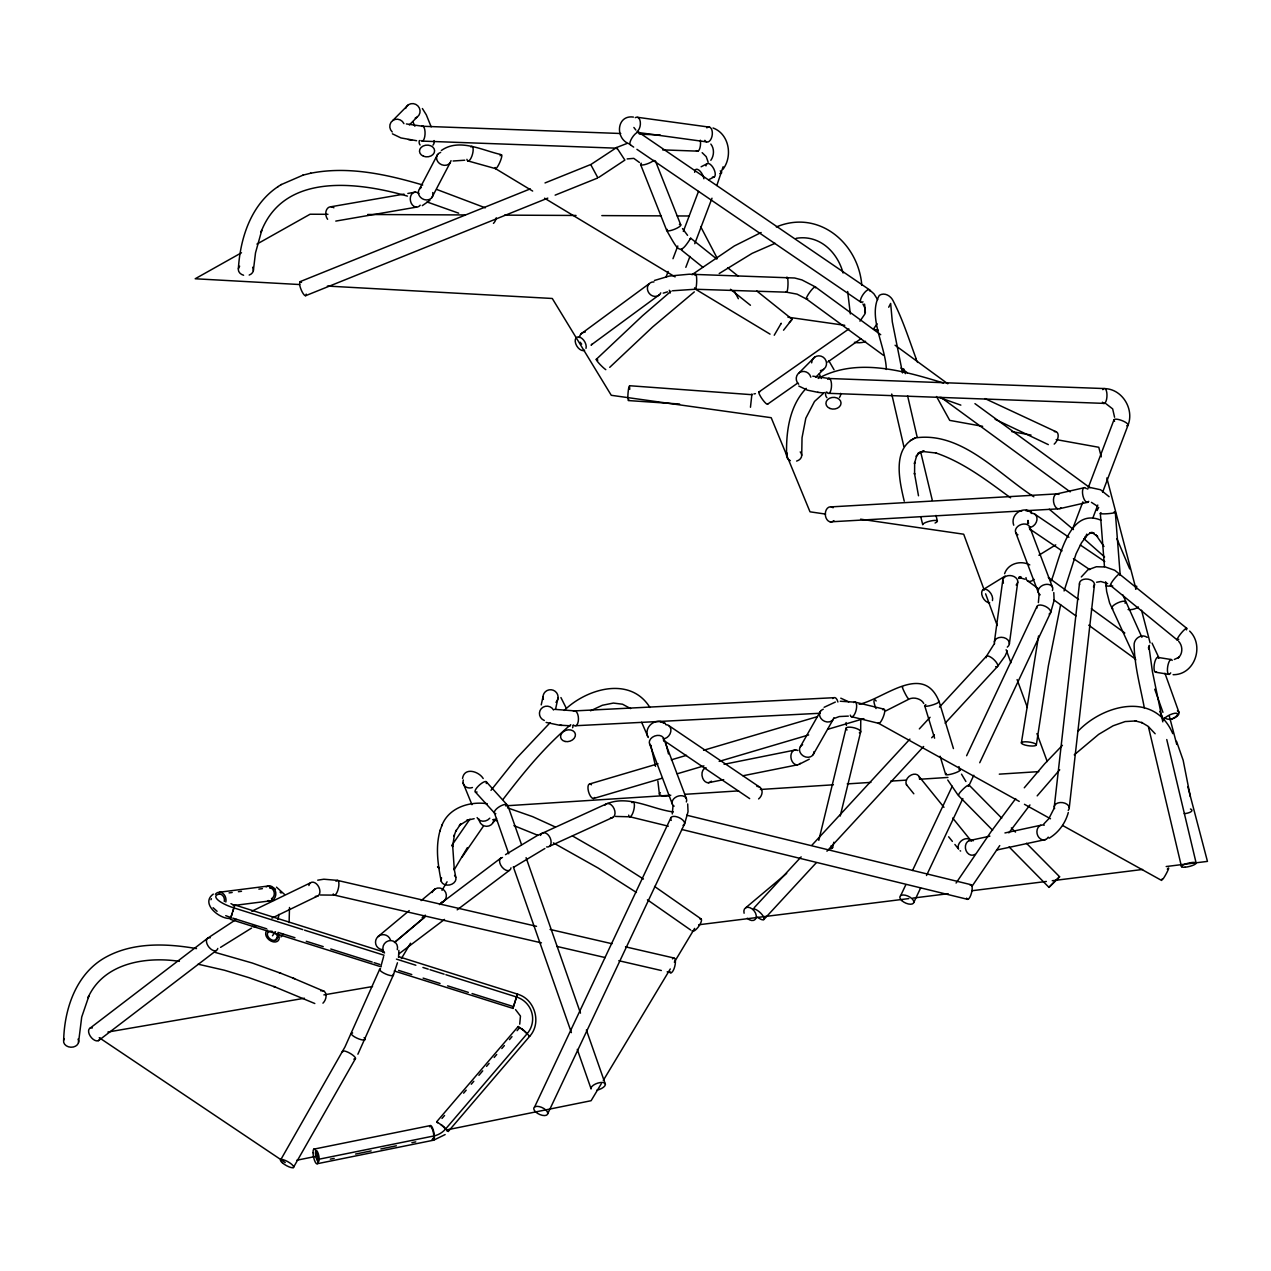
<?xml version="1.0" encoding="UTF-8"?>
<svg xmlns="http://www.w3.org/2000/svg" width="1271" height="1271" viewBox="0 0 1271 1271"><rect width="100%" height="100%" fill="white"/><g stroke="black" fill="none" stroke-linecap="round" stroke-linejoin="round"><path stroke-width="1.5" d="M1114.572 417.238L1112.665 408.897L1106.04 403.765M629.717 389.371C629.352 378.202 626.412 402.192 628.78 399.666M525.431 1031.83L518.203 1026.491L436.747 1121.689L437.574 1122.881M446.709 1130.729L448.234 1131.412L441.609 1125.026M518.203 1026.571L519.346 1028.001M1167.318 869.221C1172.386 862.802 1161.694 883.313 1161.996 879.039M63.661 1040.155C64.456 1008.538 76.244 973.65 105.382 957.413C132.947 942.033 166.358 943.384 196.512 948.595M78.532 1042.49L81.709 1017.054L88.922 995.971L88.017 997.671C103.618 962.894 145.657 956.316 179.386 961.337M238.376 268.753C240.251 237.868 251.15 204.393 278.158 186.551M253.358 270.596L255.503 252.865L261.731 230.464L260.92 232.291C283.481 172.761 356.404 181.515 407.419 196.115M398.522 957.397L398.887 950.406M462.533 778.488C464.217 766.842 478.722 771.211 483.202 778.519M1054.231 807.196L1079.444 583.707M1069.261 807.752L1094.49 584.263M598.752 177.4L624.887 160.098L616.657 147.531L591.063 164.388L545.021 182.945M994.367 642.077L1002.755 580.323M1009.381 643.762L1017.753 582.007M1021.36 742.995L1038.566 635.961M1036.342 744.933A7.562 1.891 7.7 0 0 1025.347 741.787A7.562 1.891 7.7 0 0 1024.871 745.013A7.562 1.891 7.7 0 0 1036.342 744.933L1048.368 665.877L1060.634 604.726M394.264 970.98L512.976 1008.411L514.866 1002.231M515.39 1000.563L517.504 994.049M289.105 922.619L289.502 907.494M672.28 813.964L673.01 805.735M1038.375 602.613L1039.106 594.383M383.604 956.57L381.03 965.896M440.179 830.185C435.27 846.883 437.875 864.598 441.244 881.343M541.224 704.897L543.019 696.683M555.586 709.091L558.08 697.604M1068.291 812.503C1065.479 823.052 1058.584 832.664 1049.099 838.209M818.794 840.338L846.041 728.204M832.521 847.821L833.871 842.212M840.226 816.046L860.658 731.937L860.769 719.608M723.12 166.755L716.828 185.471M516.646 996.702C516.947 995.86 517.122 995.002 517.456 994.176C534.789 998.831 541.97 1022.837 529.705 1036.294L448.234 1131.492M397.458 962.783L393.454 974.793L357.882 1054.215M1051.26 580.847C1059.108 561.289 1068.18 506.017 1101.21 520.332M1064.081 590.967L1076.076 553.775L1081.494 542.812L1087.499 534.773L1086.594 535.599L1091.169 532.517L1089.851 532.867L1094.109 533.105L1091.757 532.374L1097.667 536.537L1096.031 535.012L1103.943 546.466M234.69 905.635L230.957 903.633M231.1 916.82L231.401 915.835M513.738 1005.901L515.041 1001.691M1027.588 523.652L1027.969 520.427L1028.541 523.382M381.078 966.834L230.337 919.314L231.767 914.643M231.497 915.47L234.865 904.984L383.715 951.947M231.687 914.834L232.228 913.134M514.977 1001.818L515.454 1000.341M232.752 911.482L233.912 907.891A20.956 5.878 17.3 0 1 217.516 899.598A20.956 5.878 17.3 0 1 219.724 894.085M515.565 1000.023L516.55 996.988L445.883 974.714M230.734 918.234C221.964 920.474 199.261 904.126 213.29 894.101M513.357 1007.331L512.976 1008.443M519.728 1024.172L520.459 1016.053L515.502 1009.555M441.72 825.943C448.282 807.721 469.603 801.048 487.286 803.733M439.766 831.345L442.133 824.784M1053.993 808.563L1048.797 818.731L1043.745 824.037M666.083 276.903L668.149 271.454M672.979 258.712L677.808 245.97M683.321 231.417L698.494 191.397M685.816 267.339L689.946 256.424M694.776 243.698L711.998 198.212M1072.533 529.149L1082.876 501.854M1087.706 489.128L1113.904 419.986M1085.37 537.776L1086.737 534.138M1092.949 517.774L1097.779 505.032M1102.592 492.29L1128.108 424.991C1134.288 409.135 1122.388 389.291 1105.071 388.624M1148.38 647.988L1149.397 645.382L1149 649.227L1148.952 646.653L1152.384 671.406L1162.806 721.864M783.54 330.206L792.151 319.259L756.801 291.011M210.97 899.709L211.415 898.708M379.568 969.519L344.997 1046.875L280.827 1159.613M994.224 643.889L986.471 656.186L939.46 707.089M1007.331 650.911L1005.043 656.122L997.497 666.512L945.131 723.231M534.614 1106.962L670.675 818.238M547.737 1113.714L684.624 823.735L688.04 811.724L687.69 803.939M900.694 895.61L905.762 884.854M912.53 870.508L952.249 786.209M966.611 755.737L1036.755 606.887M913.833 902.346L920.601 888.032M926.511 875.512L962.846 798.538M968.756 786.002L973.824 775.262M979.734 762.743L1050.72 612.384L1054.12 600.357L1053.786 592.572M1004.598 573.698C1007.967 563.482 1020.772 560.034 1029.78 564.912M419.494 189.014L437.637 154.411M431.87 197.609L449.998 163.022M293.331 1167.62L355.213 1059.045M800.365 746.649L820.415 711.347M813.09 754.767L833.156 719.465M401.382 958.588L410.533 943.225M441.99 890.336L447.074 881.804M454.176 869.857L467.378 847.662M601.247 1083.813L591.094 1100.718L447.853 1129.681M603.28 1080.445L670.278 968.947M674.329 962.195L694.633 928.402M710.839 160.305C714.175 155.602 714.493 148.691 710.839 144.068M722.961 169.281C732.89 156.301 729.268 133.884 713.031 127.99M1081.303 576.955L1087.912 569.821L1096.396 566.739L1105.468 567.009L1114.778 570.298L1186.669 628.255M956.078 883.043L990.872 831.933L1015.704 798.633M972.029 886.268L999.737 845.58M451.698 845.549L469.952 819.096M462.136 857.019L483.345 826.261M774.23 335.242L781.236 323.263L780.616 324.01M873.511 329.014L877.101 323.819M681.892 249.084L681.32 249.926L702.799 267.196M1008.856 832.87L1029.955 804.94M490.987 790.324L516.804 757.961L550.057 722.754M502.951 799.507C523.414 772.8 544.83 746.347 570.743 724.692M968.057 786.034C969.376 782.586 957.015 794.423 958.827 794.979M272.439 935.79L275.585 931.722M275.044 940.365L277.793 936.806M280.955 936.949L283.052 934.233M888.699 307.232L890.653 303.435L892.306 321.849L902.521 372.943M789.323 322.469L792.135 319.243M1024.267 787.798L1044.667 763.807L1062.413 745.33M1037.168 795.868L1059.728 769.797M441.99 1118.448L444.548 1115.477M463.629 1093.171L466.187 1090.184M471.271 1084.242L473.813 1081.271M478.913 1075.314L482.726 1070.849M486.539 1066.385L489.097 1063.414M494.181 1057.472L496.723 1054.485M501.823 1048.543L504.365 1045.572M509.464 1039.614L512.006 1036.643M517.09 1030.686L519.648 1027.715M319.196 1159.168L433.761 1135.988A21.242 20.018 -63.3 0 0 445.692 1128.886L527.163 1033.673A22.973 22.862 11.7 0 0 516.55 997.004M689.645 239.361L690.709 238.217M806.195 388.37C789.18 406.148 785.939 432.283 786.622 455.812M493.164 822.48L496.611 818.508M1018.849 578.543L1020.629 576.605L1018.818 578.321L1021.01 577.193L1018.659 577.987L1021.28 577.685L1018.691 577.352L1024.903 579.211M754.148 907.78L801.143 856.876M811.883 845.247L909.925 739.087M919.33 728.903L930.07 717.273M763.823 919.553L816.204 862.834M826.944 851.205L923.636 746.49M931.691 737.768L934.376 734.86M408.229 104.905L392.787 120.491A7.562 7.308 44.7 0 0 392.231 131.962M814.679 357.135L799.237 372.721M409.357 124.923L417.079 117.139M815.807 377.169L823.529 369.368M596.274 359.343L642.475 315.796L671.04 291.218M609.715 367.351L652.579 327.012L694.316 291.901M1074.233 754.863L1098.652 734.384L1113.094 725.789L1125.137 721.563L1136.02 720.927L1135.194 720.879L1142.375 722.786L1141.596 722.421L1148.094 726.297L1155.164 733.764M859.943 321.166L864.884 314.032L865.011 308.218L862.945 304.023M429.932 200.341L422.29 205.648M394.503 942.478L424.578 917.217M439.607 904.571L442.626 902.045M394.566 942.431L424.975 916.884M440.179 904.11L444.739 900.281M745.68 907.796L786.685 873.368M1077.792 731.461C1103.323 704.388 1154.719 691.233 1172.768 733.637M377.789 936.806L409.214 910.592M421.178 900.599L435.286 888.858M809.277 759.184L799.109 764.332M1033.847 496.77C998.307 474.004 961.448 431.171 915.247 437.923C891.734 448.742 899.614 481.566 904.237 501.171M90.114 1028.128L207.967 937.998L236.263 919.362M98.471 1040.647L216.324 950.517M692.012 274.679L734.32 245.97L761.138 232.514M422.163 917.519L425.324 915.136M439.544 904.38L501.219 857.798M398.681 954.044L444.532 919.41M457.179 909.845L509.353 870.428M564.213 710.457C586.312 688.771 630.241 675.584 649.926 707.502M581.069 333.86L649.131 283.751M591.539 344.695L659.617 294.586M824.116 707.296L835.349 702.053M441.339 150.502C459.244 137.761 482.424 150.486 500.758 154.49M445.136 1134.574L433.649 1140.182L317.305 1163.712M220.566 947.356L251.563 928.084M758.819 392.072L848.885 328.919M767.732 404.083L797.759 383.032M827.771 361.997L860.96 338.721M824.371 392.517L814.504 401.461L805.814 418.207L802.033 437.732L801.715 455.272M505.508 854.652L537.363 835.508L605.854 804.13M513.579 867.33L544.894 848.504M719.211 273.535L752.082 253.39L775.088 243.317M281.129 184.645L303.07 175.128M277.856 186.742L281.352 184.486M983.261 589.537L1005.17 576.033M1038.884 555.252L1055.74 544.862M818.19 378.456C856.988 357.072 903.935 370.957 943.432 382.984M241.506 252.754L195.194 278.762L299.765 284.545A7.562 1.97 68.1 0 1 301.513 282.416M256.933 244.096L310.092 214.227L327.95 214.306M436.747 1121.689L441.402 1125.057M590.538 710.791L602.375 705.262L613.369 703.07L622.52 704.213L630.591 708.583M910.37 440.513L915.247 437.923M701.131 166.787L706.771 163.88M708.789 179.688L714.429 176.78M885.839 710.87L908.59 699.336C914.008 696.301 921.777 699.225 923.731 703.467M251.801 911.228L310.489 882.821M271.93 918.139L318.163 895.753M834.332 718.385L839.273 716.542L848.329 716.113M549.358 846.375L613.305 817.189M654.422 280.478L669.277 276.061L689.216 274.218L794.629 277.999L801.937 279.922L815.219 286.833L880.708 334.718M300.083 281.654L530.277 188.886M305.628 295.698L547.801 198.117M555.141 195.146L597.338 178.147M1059.506 876.752L1048.909 887.396L1059.649 876.799L1026.475 843.277M607.586 803.494C629.352 794.995 651.864 809.246 673.312 811.931M663.24 293.14L667.545 291.853M589.712 783.953L658.028 763.76M671.326 759.82L686.499 755.339M703.578 750.287L817.46 716.622M859.212 704.277C884.108 698.907 923.382 661.953 939.142 701.656L953.441 748.571M593.478 798.538L662.032 778.281M677.268 773.769L703.927 765.889M719.164 761.393L808.658 734.94M827.707 729.316L863.883 718.623M1096.619 582.229L1100.861 581.514L1107.629 583.58M1174.34 659.458L1179.059 657.218L1178.233 657.885C1183.047 653.739 1182.856 645.795 1178.63 641.299M626.968 143.464L616.514 147.547L616.975 148.834M627.143 158.923L633.784 158.367L639.504 162.513M453.112 161.004L464.741 160.21M310.458 173.285C348.047 165.802 386.591 174.349 422.703 184.994M776.327 226.969C818.508 209.159 858.529 243.015 861.802 285.339M302.8 175.191L310.871 173.174M755.403 393.676L753.91 393.931M1060.03 508.591L1088.024 502.188M1056.614 493.958L1083.829 487.826M969.169 840.608L989.887 836.175M1004.948 832.95L1040.711 825.276M996.559 850.045L1045.509 839.559M313.762 1149.159L430.122 1125.629M296.858 1160.216L318.163 1155.911M330.317 1159.168L334.194 1158.389M355.594 1154.052L371.148 1150.906M380.855 1148.952L396.361 1145.807M411.883 1142.677L415.76 1141.898M724.073 764.3L795.598 749.922M708.217 782.745L723.676 779.647M743.011 775.755L797.155 764.888M331.032 206.744L404.003 194.113M407.848 193.446L415.538 192.128M335.782 221.09L416.443 207.141M107.908 1032.036L304.436 998.243M323.898 994.891L372.546 986.534M317.718 880.183L323.851 879.214L337.339 880.374L536.521 926.321M320.356 894.991L334.511 895.134L541.446 942.86M672.518 290.773L695.094 289.248L786.399 292.171L797.06 294.141L806.656 299.146L883.329 355.213M474.162 818.699L466.822 820.319L468.586 819.652L459.371 825.435L460.817 823.735L455.717 831.393L456.13 830.233L454.017 836.111L454.43 834.952L452.54 846.947L452.667 845.708L454.303 869.539M615.609 816.443L629.923 816.792L668.324 826.182M219.676 892.194L269.5 885.855M229.066 892.893L232.18 892.496M238.408 891.702L241.506 891.305M258.855 889.096L262.414 888.651M233.356 905.556L269.77 900.917M698.637 924.78L908.844 898.597M912.769 898.104L948.134 893.704M971.711 890.764L1046.351 881.454M1052.245 880.724L1142.613 869.459M1166.19 866.536L1207.45 861.388L1187.829 786.622M1173.117 674.694C1194.772 675.012 1204.67 645.541 1189.64 631.083M1089.072 487.27L1100.559 489.748L1109.106 496.707M505.556 805.83L669.483 795.312M685.276 794.296L738.61 790.88M760.328 789.482L833.395 784.795M847.233 783.905L870.921 782.38M890.669 781.125L906.477 780.108M920.299 779.218L947.944 777.439M999.292 774.15L1038.788 771.624M831.17 506.875L1057.218 493.879M830.233 521.857L1021.9 510.926M1025.84 510.704L1057.456 508.893M573.777 710.95L833.681 697.715M575.89 725.709L820.049 713.269M840.274 701.242L855.415 702.196L883.52 709.043M796.218 238.313C819.7 234.42 837.51 252.325 843.086 273.011M570.52 725.805L559.033 725.137L546.117 722.421M575.239 710.918L554.585 709.345M968.693 784.684L1001.723 818.159M367.637 214.497L464.9 214.942M504.587 215.133L576.033 215.466M601.834 215.593L661.381 215.863M677.252 215.943L689.168 215.991M916.216 358.962C909.035 339.532 902.791 319.609 893.291 301.148C891.066 295.984 884.505 291.901 879.294 295.396C867.315 316.797 885.855 346.554 886.316 369.464M1147.236 637.375C1141.374 633.244 1133.684 638.709 1134.113 645.366C1134.638 666.56 1140.468 687.23 1144.345 707.963M422.036 126.242L620.756 133.503M640.441 134.218L660.11 134.933M422.544 141.113L615.371 148.135M662.604 149.867L698.017 151.154M828.485 378.488L1103.943 388.545M828.994 393.343L1104.467 403.4M1026.253 510.275L1031.591 512.277C1022.631 505.556 1010 514.691 1013.734 525.209M660.173 721.626L665.511 723.644C656.551 716.908 643.904 726.043 647.654 736.56M633.419 117.091C616.578 114.581 614.814 138.46 629.066 143.83M327.378 286.07L552.281 298.478L611.272 395.297L771.195 417.698L810.008 511.816L825.562 514.088M423.164 126.322L406.37 123.938M829.598 378.567L812.805 376.184M629.479 385.717L752.082 394.709M628.239 400.556L679.588 404.019M559.875 725.248L561.893 725.407M392.405 133.82L400.953 137.935L416.618 140.716M817.714 392.294L823.068 392.961M637.692 117.329L709.647 127.179M638.328 132.518L706.485 141.859M787.925 317.194L844.754 325.312M874.162 329.523L878.086 330.079M860.594 519.188L963.704 534.217L984.247 590.125M1157.563 657.345L1170.972 659.49M1155.768 672.248L1169.193 674.393M408.42 139.603L411.693 140.112M818.127 392.358L807.403 390.165L798.839 386.066M982.642 426.325L949.723 420.383L936.52 396.52M1011.668 431.568L1031.019 435.063M1056.185 439.591L1098.78 447.281L1101.29 456.861M198.117 964.196L224.459 970.25L249.052 977.685L275.537 987.154L273.789 986.471L314.811 1003.518M492.687 819.731L497.39 820.78M550.073 929.435L611.955 943.718M625.491 946.831L673.837 957.984M556.92 946.434L605.266 957.587M618.802 960.701L661.349 970.52M667.148 971.854L671.009 972.744M851.22 716.622L878.611 723.326L1019.247 801.413M686.753 815.219L970.806 884.648M681.749 829.455L967.739 899.375M215.101 952.376L252.325 963.037L280.891 973.316M467.664 160.845L495.722 168.678M507.558 807.863L532.708 816.681L554.903 826.801M398.792 956.698L517.504 994.113M233.912 907.891L302.8 929.609M304.563 930.165L384.064 955.22M396.425 959.112L415.855 965.245M422.925 967.469L428.232 969.138M429.995 969.694L444.119 974.158M232.784 918.123L266.703 928.815M277.999 932.374L294.967 937.728M306.263 941.287L323.231 946.625M330.762 949.008L372.212 962.068M374.103 962.671L379.759 964.451M398.601 970.393L411.788 974.539M423.1 978.114L440.052 983.452M447.583 985.835L468.316 992.365M472.081 993.557L513.532 1006.616M427.04 201.962L458.672 213.178M436.906 189.522L485.315 207.824M939.094 397.426L960.844 405.131M513.945 825.642L537.585 835.206M225.714 915.676L230.909 917.535M840.782 698.176L848.79 701.846M1091.439 502.363L1097.54 506.319M292.854 978.019L324.216 991.348M279.143 972.617L294.634 978.718M984.961 398.586L1055.82 431.632M995.114 419.287L1048.337 444.628M553.409 842.911L598.148 868.045L636.437 892.48M439.083 867.473L437.558 866.854L439.258 868.49M572.458 835.937L606.235 855.335L643.444 879.039M1024.458 804.305L1050.497 818.762M1062.651 825.499L1161.63 880.453M276.474 887.158L284.561 894.434M528.831 1035.96L529.705 1036.294L524.621 1031.337M495.372 168.566L532.66 191.063M544.544 198.212L675.092 276.903M695.444 289.168L770.051 334.13M99.233 1037.692L285.244 1162.568M1034.753 514.151L1068.943 537.299M1080.334 545.021L1104.753 561.544M1029.478 528.831L1062.048 550.883M1073.439 558.589L1089.724 569.615M668.657 725.503L759.836 787.242M663.398 740.183L749.683 798.617M654.549 886.443L701.195 918.997M647.416 899.82L690.614 929.975M638.773 132.311L869.332 289.693L873.908 293.792L877.689 299.702M630.416 144.894L633.673 147.102M636.914 149.327L860.975 302.276M521.062 1028.477L522.063 1029.224M1048.321 577.495L1078.602 599.467M1091.344 608.714L1124.819 632.99M1028.16 581.26L1037.724 588.203M1053.659 599.769L1075.981 615.942M1088.723 625.205L1134.939 658.728M895.086 345.235L947.801 383.778M974.952 403.638L1089.946 487.746M900.901 368.066L907.287 372.737M940.826 397.267L1070.198 491.877M1010.604 497.835C987.138 480.613 963.434 462.294 935.567 452.841L936.362 453.064L922.079 451.412L924.271 451.094L917.884 453.525L919.886 452.142L916.28 456.4L916.804 455.161L914.453 463.708L914.659 462.437L914.58 474.337L914.453 473.146L918.488 495.769M702.148 152.663L706.215 156.667L708.138 162.116M217.087 911.307L213.099 907.701M716.844 259.093L690.725 238.217C679.699 255.233 679.095 252.309 666.735 230.496L640.632 164.642M727.616 267.688L738.372 276.284M730.46 289.295L750.446 305.262M521.952 1028.906L524.256 1030.813M441.037 1124.549L442.276 1125.788M1110.568 585.534L1177.311 640.044M1049.258 509.21L1073.455 529.578M442.801 1126.011L443.96 1127.027M1083.893 538.65L1104.594 556.952M525.479 1032.084L527.163 1033.673M444.008 1127.298L445.692 1128.886M597.799 177.686L591.19 165.437M1011.351 827.929L1015.481 832.108M992.587 830.201L958.191 795.328L947.753 780.013M1009.11 846.931L1049.004 887.396M280.033 892.02L281.098 893.1M635.818 130.007L633.879 127.465M475.481 792.151L494.578 813.122M486.126 781.586L506.843 804.559A7.642 2.844 -31.2 0 0 499.678 806.513A7.642 2.844 -31.2 0 0 494.419 811.883M687.563 235.342L682.527 228.589M919.108 776.597L943.972 807.307M952.678 818.047L971.314 841.084M906.382 784.588L913.833 793.787M948.643 836.779L952.376 841.386M954.871 844.452L958.588 849.06M828.835 360.757L834.046 369.766M422.385 108.528L426.309 114.835L431.171 126.83M751.924 393.962L750.462 407.26M965.881 781.474L961.512 774.166M902.648 686.944C900.71 685.244 907.987 699.844 908.447 698.494M915.755 359.01L917.646 362.426M560.924 697.557L566.278 708.201M1116.923 538.777L1129.744 568.963M1152.05 643.094L1158.739 657.425M700.639 226.572L717.194 258.251M734.67 291.679L738.356 298.717M641.648 722.262L648.274 737.53M819.302 373.96L821.352 378.488M412.868 121.714L414.902 126.242M1141.898 637.279L1122.849 594.876M1135.797 659.903L1109.615 603.01L1106.66 591.508L1105.643 581.768M1159.772 711.458L1163.092 718.56M463.121 783.063L471.954 804.686M655.343 160.797L680.732 224.824M1176.533 741.327L1183.158 760.265L1190.339 796.679M1029.685 526.893L1052.467 587.202M1015.704 532.565L1038.471 592.89M663.605 738.244L686.372 798.569M649.608 743.932L672.375 804.241M1164.951 673.28L1178.948 712.332M985.613 593.843L997.242 625.523M1006.139 649.751L1010.938 662.795M1017.102 679.556L1027.365 707.502M1036.945 733.589L1047.225 761.536M1154.735 689.216L1162.949 712.348M494.371 812.805L508.734 853.778M513.309 866.822L571.394 1032.624M577.272 1049.385L590.967 1088.5M903.633 368.781L905.333 373.658M507.733 805.226L521.491 844.548M526.083 857.671L580.482 1013.13M586.376 1029.987L605.393 1084.306M958.938 766.604L960.034 770.21M924.684 705.707L934.598 738.181M940.095 756.213L945.592 774.261M1106.819 477.96L1136.004 589.156M1141.533 610.239L1150.096 642.824M1169.209 715.684L1176.755 744.441M665.654 742.566L668.482 753.957M651.054 746.427L655.518 766.318M1196.122 862.977L1166.762 739.547M1181.49 866.663L1148.491 727.091M935.996 515.406L937.378 521.031M920.887 517.218L922.73 524.732A7.562 1.732 -13.8 0 1 932.692 520.602A7.562 1.732 -13.8 0 1 935.075 523.017M932.326 500.393L920.697 452.063M917.217 437.367L907.605 395.821M903.84 446.455L891.734 394.026M454.097 868.363L455.796 877.371M847.662 291.472L850.331 313.953M657.87 781.077L659.411 794.2M846.089 722.548L846.375 725.407M864.582 304.103L865.376 312.65M1115.318 512.34L1120.196 575.08M1100.321 513.325L1104.451 566.564M1135.591 586.535A7.562 1.192 -47.2 0 1 1135.527 588.791M679.413 224.411A7.562 1.795 -21.6 0 1 674.631 229.241A7.562 1.795 -21.6 0 1 667.18 229.368M653.898 160.353A7.562 1.795 -21.6 0 1 644.397 164.706A7.562 1.795 -21.6 0 1 641.362 163.244M306.216 294.109A7.562 1.97 68.1 0 1 303.34 293.855A7.562 1.97 68.1 0 1 299.622 284.625M669.277 290.249A7.562 4.496 58.4 0 1 670.294 292.981M584.612 350.24A7.562 4.496 58.4 0 1 575.699 343.631A7.562 4.496 58.4 0 1 580.291 337.387A7.562 4.496 58.4 0 1 586.01 348.333M720.276 170.87A7.562 2.145 20.8 0 1 719.815 173.587M700.321 140.191A7.562 2.78 -87.9 0 1 699.622 148.898A7.562 2.78 -87.9 0 1 696.397 150.614M421.75 126.417A7.562 2.78 -87.9 0 1 425.038 134.218A7.562 2.78 -87.9 0 1 420.923 140.557M392.755 120.507A7.562 7.308 44.7 0 1 403.924 123.637M405.592 108.448A7.562 7.308 44.7 0 1 417.825 105.843A7.562 7.308 44.7 0 1 415.204 118.076M434.031 140.557A7.562 5.878 -2.4 0 1 432.966 145.164M420.065 144.973A7.562 5.878 -2.4 0 1 419.414 140.509M252.643 267.26A7.562 5.894 3.9 0 1 249.195 275.06M243.603 275.251A7.562 5.894 3.9 0 1 239.647 266.179M496.246 217.802A7.562 5.434 -66.7 0 1 493.45 223.378M605.79 369.67A7.562 0.921 45.4 0 1 598.005 362.171A7.562 0.921 45.4 0 1 597.863 360.122M865.567 341.311A7.562 2.463 0.6 0 1 854.43 342.312M420.224 205.187A7.562 5.672 80.2 0 1 412.424 205.028A7.562 5.672 80.2 0 1 411.264 194.797A7.562 5.672 80.2 0 1 418.906 193.573M327.616 219.295A7.562 5.672 80.2 0 1 326.695 209.524A7.562 5.672 80.2 0 1 333.892 207.777M432.76 192.541A7.562 6.387 27.7 0 1 428.391 199.769A7.562 6.387 27.7 0 1 419.271 195.686A7.562 6.387 27.7 0 1 421.368 187.441M451.046 160.639A7.562 6.387 27.7 0 1 439.448 163.451A7.562 6.387 27.7 0 1 440.656 152.377M470.731 146.864A7.562 2.558 -74.4 0 1 473.162 150.01A7.562 2.558 -74.4 0 1 470.318 159.288A7.562 2.558 -74.4 0 1 466.918 159.32M501.743 154.871A7.642 1.478 -66.4 0 1 500.329 161.147A7.642 1.478 -66.4 0 1 496.453 168.122M495.261 168.455A7.642 1.478 -66.4 0 1 495.182 167.518M500.107 155.745A7.642 1.478 -66.4 0 1 500.552 155.221M767.763 403.892A7.562 1.43 55 0 1 761.822 398.49A7.562 1.43 55 0 1 759.645 392.024M862.993 301.847A7.562 2.542 -55.7 0 1 860.642 299.432A7.562 2.542 -55.7 0 1 865.932 291.186A7.562 2.542 -55.7 0 1 869.888 291.059M630.67 144.973A7.562 2.542 -55.7 0 1 633.435 135.886A7.562 2.542 -55.7 0 1 639.313 134.091M635.246 117.663A7.562 4.194 -82.2 0 1 640.314 121.968A7.562 4.194 -82.2 0 1 636.978 131.66M706.787 127.831A7.562 4.194 -82.2 0 1 711.951 130.246A7.562 4.194 -82.2 0 1 710.41 140.048A7.562 4.194 -82.2 0 1 704.833 140.318M705.961 165.913A7.562 3.511 62.8 0 1 710.267 164.372A7.562 3.511 62.8 0 1 715.128 172.777A7.562 3.511 62.8 0 1 712.427 177.114M694.649 172.3A7.562 3.511 62.8 0 1 698.796 170.044A7.562 3.511 62.8 0 1 703.88 178.766M660.777 292.87A7.562 6.673 53.6 0 1 652.595 295.921A7.562 6.673 53.6 0 1 647.416 287.611A7.562 6.673 53.6 0 1 653.945 281.924M581.673 344.107A7.562 6.673 53.6 0 1 580.291 342.249M579.354 337.562A7.562 6.673 53.6 0 1 585.264 332.033M592 344.171A7.562 6.673 53.6 0 1 591.047 345.172M695.062 275.251A7.562 1.207 -88.2 0 1 696.572 277.094A7.562 1.207 -88.2 0 1 696.174 287.008A7.562 1.207 -88.2 0 1 694.57 287.834M786.479 277.841A7.562 1.207 -88.2 0 1 787.988 284.656A7.562 1.207 -88.2 0 1 786.066 291.552M807.689 298.653A7.562 1.398 -53.8 0 1 809.579 292.473A7.562 1.398 -53.8 0 1 815.474 287.802M1097.191 510.497A7.562 1.398 -53.8 0 1 1098.684 507.479M989.696 602.851A7.562 4.496 58.4 0 1 981.784 594.478A7.562 4.496 58.4 0 1 987.313 589.919A7.562 4.496 58.4 0 1 992.46 600.563M1084.926 536.791A7.562 2.145 20.8 0 1 1084.385 538.554M1114.588 421.257A7.562 2.145 20.8 0 1 1116.939 419.223A7.562 2.145 20.8 0 1 1126.09 422.655A7.562 2.145 20.8 0 1 1126.71 425.801M1102.863 389.673A7.562 2.78 -87.9 0 1 1106.453 391.039A7.562 2.78 -87.9 0 1 1106.104 401.016A7.562 2.78 -87.9 0 1 1102.418 402.176M827.643 379.251A7.562 2.78 -87.9 0 1 831.091 381.379A7.562 2.78 -87.9 0 1 830.567 391.15A7.562 2.78 -87.9 0 1 826.96 392.119M798.681 384.207A7.562 7.308 44.7 0 1 799.777 372.387A7.562 7.308 44.7 0 1 810.834 377.169M811.661 362.871A7.562 7.308 44.7 0 1 818.778 355.832A7.562 7.308 44.7 0 1 826.5 362.712A7.562 7.308 44.7 0 1 820.367 370.624M840.608 393.359A7.562 5.878 -2.4 0 1 839.416 397.41M826.881 397.664A7.562 5.878 -2.4 0 1 826.118 392.167M800.222 451.904A7.562 5.91 -2.2 0 1 796.631 461.087M790.34 460.69A7.562 5.91 -2.2 0 1 787.337 453.127M1054.374 431.632A7.562 4.433 -62.9 0 1 1058.187 435.794A7.562 4.433 -62.9 0 1 1054.199 444.103M1112.919 608.841A7.562 2.335 -25 0 1 1117.702 602.883A7.562 2.335 -25 0 1 1125.073 603.264M1163.807 720.133A7.562 2.335 -25 0 1 1170.4 714.604A7.562 2.335 -25 0 1 1177.613 714.223A7.562 2.335 -25 0 1 1170.114 719.799M1112.761 585.995A7.562 0.858 -4.4 0 1 1106.485 585.28M1114.174 511.879A7.562 0.858 -4.4 0 1 1112.872 513.087A7.562 0.858 -4.4 0 1 1103.164 513.865A7.562 0.858 -4.4 0 1 1101.21 512.928M1088.754 501.33A7.562 3.082 77.1 0 1 1084.433 499.805A7.562 3.082 77.1 0 1 1082.622 490.209A7.562 3.082 77.1 0 1 1086.371 488.684M1060.92 507.812A7.642 4.369 81.3 0 1 1053.595 501.997A7.642 4.369 81.3 0 1 1058.934 494.435M833.903 520.633A7.562 5.402 86.7 0 1 826.897 519.521A7.562 5.402 86.7 0 1 826.309 509.735A7.562 5.402 86.7 0 1 833.125 507.749M1138.451 607.03A7.562 3.193 -14.7 0 1 1128.092 609.572M1177.407 710.791A7.562 3.956 -19.1 0 1 1175.167 717.607A7.562 3.956 -19.1 0 1 1164.824 717.591M1190.434 808.992A7.562 2.558 -5.8 0 1 1191.102 811.645A7.562 2.558 -5.8 0 1 1184.222 813.647M960.638 851.03A7.562 5.592 -39 0 1 960.113 850.744M958.382 848.535A7.562 5.592 -39 0 1 962.433 840.02A7.562 5.592 -39 0 1 971.044 840.592M906.668 785.065A7.562 5.592 -39 0 1 911.434 774.897A7.562 5.592 -39 0 1 919.568 779.314M974.968 854.35A7.562 6.148 77.9 0 1 965.42 848.202A7.562 6.148 77.9 0 1 973.316 840.751M1048.257 837.144A7.562 6.148 77.9 0 1 1040.361 838.844A7.562 6.148 77.9 0 1 1037.215 829.47A7.562 6.148 77.9 0 1 1044.238 825.197M1054.596 808.563A7.562 4.925 6.4 0 1 1062.556 802.605A7.562 4.925 6.4 0 1 1068.212 810.405M1079.635 584.612A7.562 4.925 6.4 0 1 1088.135 579.179A7.562 4.925 6.4 0 1 1093.441 586.932M1111.41 585.232A7.562 1.255 -50.8 0 1 1114.445 578.639A7.562 1.255 -50.8 0 1 1119.878 575M1178.757 639.313A7.562 1.255 -50.8 0 1 1178.042 637.518A7.562 1.255 -50.8 0 1 1184.461 629.653A7.562 1.255 -50.8 0 1 1186.415 629.908M1170.702 672.883A7.562 2.415 -80.9 0 1 1167.604 672.232A7.562 2.415 -80.9 0 1 1168.78 662.445A7.562 2.415 -80.9 0 1 1172.196 660.412M1156.499 671.819A7.562 2.415 -80.9 0 1 1154.322 664.193A7.562 2.415 -80.9 0 1 1158.787 658.267M1031.115 513.325A7.562 5.99 -55.9 0 1 1036.945 519.918A7.562 5.99 -55.9 0 1 1029.192 527.481M1017.912 534.773A7.562 5.418 -20.7 0 1 1016.435 527.894A7.562 5.418 -20.7 0 1 1025.411 524.065A7.562 5.418 -20.7 0 1 1029.844 529.689M1040.186 594.828A7.562 5.418 -20.7 0 1 1039.599 587.695A7.562 5.418 -20.7 0 1 1048.845 584.501A7.562 5.418 -20.7 0 1 1052.436 590.586M1036.898 608.142A7.562 3.654 25.3 0 1 1045.382 606.362A7.562 3.654 25.3 0 1 1049.131 614.004M217.786 948.436A7.562 4.306 52.6 0 1 212.13 949.945A7.562 4.306 52.6 0 1 206.506 942.018A7.562 4.306 52.6 0 1 210.239 937.807M99.996 1038.026A7.562 4.306 52.6 0 1 94.674 1040.266A7.562 4.306 52.6 0 1 88.684 1032.354A7.562 4.306 52.6 0 1 92.37 1027.937M255.932 925.876A7.562 5.02 64.2 0 1 252.5 926.337M308.885 885.537A7.562 5.02 64.2 0 1 314.874 882.757A7.562 5.02 64.2 0 1 319.911 891.257A7.562 5.02 64.2 0 1 315.319 896.373M335.989 881.28A7.562 2.526 -77 0 1 338.88 883.186A7.562 2.526 -77 0 1 336.815 892.75A7.562 2.526 -77 0 1 333.24 893.926M672.502 958.89A7.562 2.526 -77 0 1 675.394 960.812A7.562 2.526 -77 0 1 673.312 970.361A7.562 2.526 -77 0 1 669.753 971.552M342.535 1052.324A7.562 2.049 29.7 0 1 350.574 1053.611A7.562 2.049 29.7 0 1 353.815 1059.14M364.094 1037.66A7.562 2.018 23.7 0 1 362.759 1039.996A7.562 2.018 23.7 0 1 353.545 1036.23A7.562 2.018 23.7 0 1 352.607 1032.973M393.216 974.237A7.562 2.018 23.7 0 1 385.637 973.983A7.562 2.018 23.7 0 1 380.506 968.629M384.557 952.996A7.562 7.229 -50.5 0 1 388.64 940.81A7.562 7.229 -50.5 0 1 397.299 949.659M381.936 949.612A7.642 7.531 -9.2 0 1 375.501 942.161A7.642 7.531 -9.2 0 1 382.047 934.725A7.642 7.531 -9.2 0 1 390.435 939.968M432.013 892.544A7.562 7.372 50.1 0 1 444.326 890.415A7.562 7.372 50.1 0 1 441.371 902.569M494.117 819.128A7.562 7.531 40.9 0 1 486.602 826.309A7.562 7.531 40.9 0 1 479.04 819.112M489.78 818.206A7.562 6.577 -22.2 0 1 477.102 817.587M472.462 787.512A7.562 6.577 -22.2 0 1 465.154 786.415A7.562 6.577 -22.2 0 1 463.327 779.965M477.07 792.024A7.562 2.272 -42.4 0 1 475.942 789.021A7.562 2.272 -42.4 0 1 483.282 782.269A7.562 2.272 -42.4 0 1 486.3 783.524M507.701 806.148A7.642 2.844 -31.2 0 1 507.558 806.561M495.801 813.631A7.642 2.844 -31.2 0 1 495.325 813.535M591.063 1088.929A7.562 3.257 -19.3 0 1 597.847 1083.083A7.562 3.257 -19.3 0 1 605.377 1084.624A7.562 3.257 -19.3 0 1 596.893 1090.137M511.006 867.839A7.562 4.417 52.9 0 1 502.109 867.203A7.562 4.417 52.9 0 1 502.49 857.528M383.254 952.567A7.562 4.417 52.9 0 1 382.555 949.977M540.493 835.428A7.562 4.909 65.5 0 1 546.562 833.538A7.562 4.909 65.5 0 1 551.106 842.117A7.562 4.909 65.5 0 1 546.578 846.931M604.901 805.21A7.562 4.909 65.5 0 1 614.084 808.69A7.562 4.909 65.5 0 1 610.509 817.746M631.973 802.668A7.562 2.383 -76.3 0 1 634.404 805.496A7.562 2.383 -76.3 0 1 631.894 814.949A7.562 2.383 -76.3 0 1 628.668 815.124M970.043 885.013A7.562 2.383 -76.3 0 1 971.489 892.989A7.562 2.383 -76.3 0 1 966.58 898.152M454.557 875.433A7.562 5.704 -12 0 1 449.457 884.981A7.562 5.704 -12 0 1 441.577 877.848M699.781 918.885A7.562 2.463 -54.3 0 1 699.288 925.574A7.562 2.463 -54.3 0 1 691.996 930.849M670.786 795.217A7.562 2.558 -5.8 0 1 661.667 795.662A7.562 2.558 -5.8 0 1 660.364 792.675M959.049 769.654A7.562 1.398 -17 0 1 953.043 773.642A7.562 1.398 -17 0 1 946.387 773.451M938.459 701.131A7.562 1.398 -17 0 1 931.436 705.294A7.562 1.398 -17 0 1 925.828 704.674M876.021 708.551A7.642 1.795 68.1 0 1 873.955 700.718M874.909 699.797A7.642 1.795 68.1 0 1 876.148 700.988M594.749 797.473A7.562 3.066 73.5 0 1 588.473 791.468A7.562 3.066 73.5 0 1 591.492 784.779M1034.07 579.401A7.562 4.782 -54 0 1 1025.983 577.606M1003.439 583.135A7.562 5.592 7.7 0 1 1006.06 576.256A7.562 5.592 7.7 0 1 1015.783 577.701A7.562 5.592 7.7 0 1 1016.149 585.01M994.558 643.793A7.562 5.592 7.7 0 1 1003.82 637.613A7.562 5.592 7.7 0 1 1007.299 647.13M986.264 657.727A7.562 2.59 42.7 0 1 989.966 656.71A7.562 2.59 42.7 0 1 997.036 663.43A7.562 2.59 42.7 0 1 995.67 666.671M753.274 908.987A7.562 2.59 42.7 0 1 760.535 912.943A7.562 2.59 42.7 0 1 763.95 919.426A7.562 2.59 42.7 0 1 757.595 917.185M800.317 763.283A7.562 5.402 78.6 0 1 793.247 762.95A7.562 5.402 78.6 0 1 791.388 753.385A7.562 5.402 78.6 0 1 797.838 750.51M711.379 781.157A7.562 5.402 78.6 0 1 702.656 778.09A7.562 5.402 78.6 0 1 706.136 767.827M813.98 751.701A7.562 6.276 29.6 0 1 803.367 756.007A7.562 6.276 29.6 0 1 802.621 744.727M833.903 717.718A7.562 6.276 29.6 0 1 822.496 720.053A7.562 6.276 29.6 0 1 823.258 709.186M853.635 702.545A7.562 2.907 -76.2 0 1 856.654 705.58A7.562 2.907 -76.2 0 1 854.128 714.969A7.562 2.907 -76.2 0 1 850.251 715.128M883.043 709.885A7.642 1.843 -68.3 0 1 883.552 716.145A7.642 1.843 -68.3 0 1 878.309 722.865M744.091 913.229A7.562 5.084 50 0 1 749.906 907.669A7.562 5.084 50 0 1 756.15 917.694A7.562 5.084 50 0 1 747.221 918.25M831.107 845.771A7.562 2.399 13.7 0 1 830.694 848.79M847.042 729.967A7.562 2.399 13.7 0 1 848.742 727.155A7.562 2.399 13.7 0 1 858.433 729.395A7.562 2.399 13.7 0 1 859.307 732.811M832.68 698.557A7.562 3.606 87.1 0 1 837.923 702.005M573.412 711.156A7.562 3.606 87.1 0 1 578.464 718.941A7.562 3.606 87.1 0 1 573.428 725.026M544.322 720.482A7.562 7.419 12.3 0 1 541.255 708.662A7.562 7.419 12.3 0 1 553.568 710.012M543.384 699.447A7.562 7.419 12.3 0 1 547.054 690.534A7.562 7.419 12.3 0 1 556.603 692.759A7.562 7.419 12.3 0 1 555.967 702.355M572.871 725.344A7.562 5.799 -15.8 0 1 572.617 727.743M78.055 1039.122A7.562 5.91 2.5 0 1 70.906 1047.225A7.562 5.91 2.5 0 1 64.313 1038.614M320.705 990.792A7.562 5.211 -65.9 0 1 325.964 994.478A7.562 5.211 -65.9 0 1 322.945 1003.169M433.347 1138.228A5.672 1.525 78.6 0 1 432.744 1138.435M431.203 1127.472A5.672 1.525 78.6 0 1 433.204 1131.826A5.672 1.525 78.6 0 1 433.633 1137.481M316.288 1150.509A5.672 1.525 78.6 0 1 319.164 1158.389A5.672 1.525 78.6 0 1 316.829 1159.74A5.672 1.525 78.6 0 1 315.859 1150.763M275.473 889.16A24.514 14.076 84.8 0 0 269.531 887.746A5.672 4.639 82.8 0 1 274.186 892.496A5.672 4.639 82.8 0 1 271.438 898.692M218.866 894.149A5.672 4.639 82.7 0 1 224.316 901.441M271.708 899.233A13.25 7.61 84.8 0 1 273.869 900.456M278.762 914.405A13.25 7.61 84.8 0 1 277.904 919.505M274.171 932.215A5.672 3.94 37.6 0 1 276.093 939.984A5.672 3.94 37.6 0 1 267.704 935.964A5.672 3.94 37.6 0 1 272.63 931.468M429.566 1126.805A7.562 2.034 78.6 0 1 432.442 1127.79A7.562 2.034 78.6 0 1 434.38 1137.418A7.562 2.034 78.6 0 1 432.108 1139.42M215.339 894.244A7.562 6.18 82.7 0 1 222.854 893.354A7.562 6.18 82.7 0 1 225.825 902.013M266.132 886.967A7.562 6.18 82.7 0 1 275.759 892.48A7.562 6.18 82.7 0 1 268.054 900.567M277.539 933.502A7.562 5.259 37.7 0 1 277.03 941.525A7.562 5.259 37.7 0 1 267.53 938.332A7.562 5.259 37.7 0 1 267.625 930.181M665.702 724.645A7.562 5.99 -55.9 0 1 670.786 731.651A7.562 5.99 -55.9 0 1 663.097 738.848M756.865 786.384A7.562 5.99 -55.9 0 1 762.028 791.007A7.562 5.99 -55.9 0 1 758.596 798.935M651.324 745.87A7.562 5.418 -20.7 0 1 654.613 736.052A7.562 5.418 -20.7 0 1 663.764 741.057M674.107 806.179A7.562 5.418 -20.7 0 1 673.519 799.062A7.562 5.418 -20.7 0 1 682.749 795.868A7.562 5.418 -20.7 0 1 686.34 801.953M671.247 820.399A7.562 3.654 25.3 0 1 673.868 816.379A7.562 3.654 25.3 0 1 682.892 820.176A7.562 3.654 25.3 0 1 683.051 825.356M423.465 156.222A7.562 5.878 -2.4 0 0 434.603 150.693A7.562 5.878 -2.4 0 0 423.084 146.038A7.562 5.878 -2.4 0 0 423.465 156.222M829.915 408.468A7.562 5.878 -2.4 0 0 841.037 402.939A7.562 5.878 -2.4 0 0 829.518 398.284A7.562 5.878 -2.4 0 0 829.915 408.468M1185.049 867.219A7.562 1.732 -13.8 0 0 1196.154 863.136A7.562 1.732 -13.8 0 0 1185.207 864.105A7.562 1.732 -13.8 0 0 1185.049 867.219M901.727 900.535A7.562 3.654 25.3 0 0 913.563 903.061A7.562 3.654 25.3 0 0 905.27 895.213A7.562 3.654 25.3 0 0 901.727 900.535M282.496 1162.949A7.562 2.049 29.7 0 0 293.537 1167.493A7.562 2.049 29.7 0 0 285.212 1160.407A7.562 2.049 29.7 0 0 282.496 1162.949M565.087 741.47A7.562 5.799 -15.8 0 0 575.382 734.193A7.562 5.799 -15.8 0 0 563.53 731.524A7.562 5.799 -15.8 0 0 565.087 741.47M313.047 1152.67A7.562 2.034 78.6 0 0 316.908 1163.855A7.562 2.034 78.6 0 0 316.67 1152.797A7.562 2.034 78.6 0 0 313.047 1152.67M535.647 1111.903A7.562 3.654 25.3 0 0 547.467 1114.413A7.562 3.654 25.3 0 0 539.19 1106.58A7.562 3.654 25.3 0 0 535.647 1111.903"/></g></svg>
